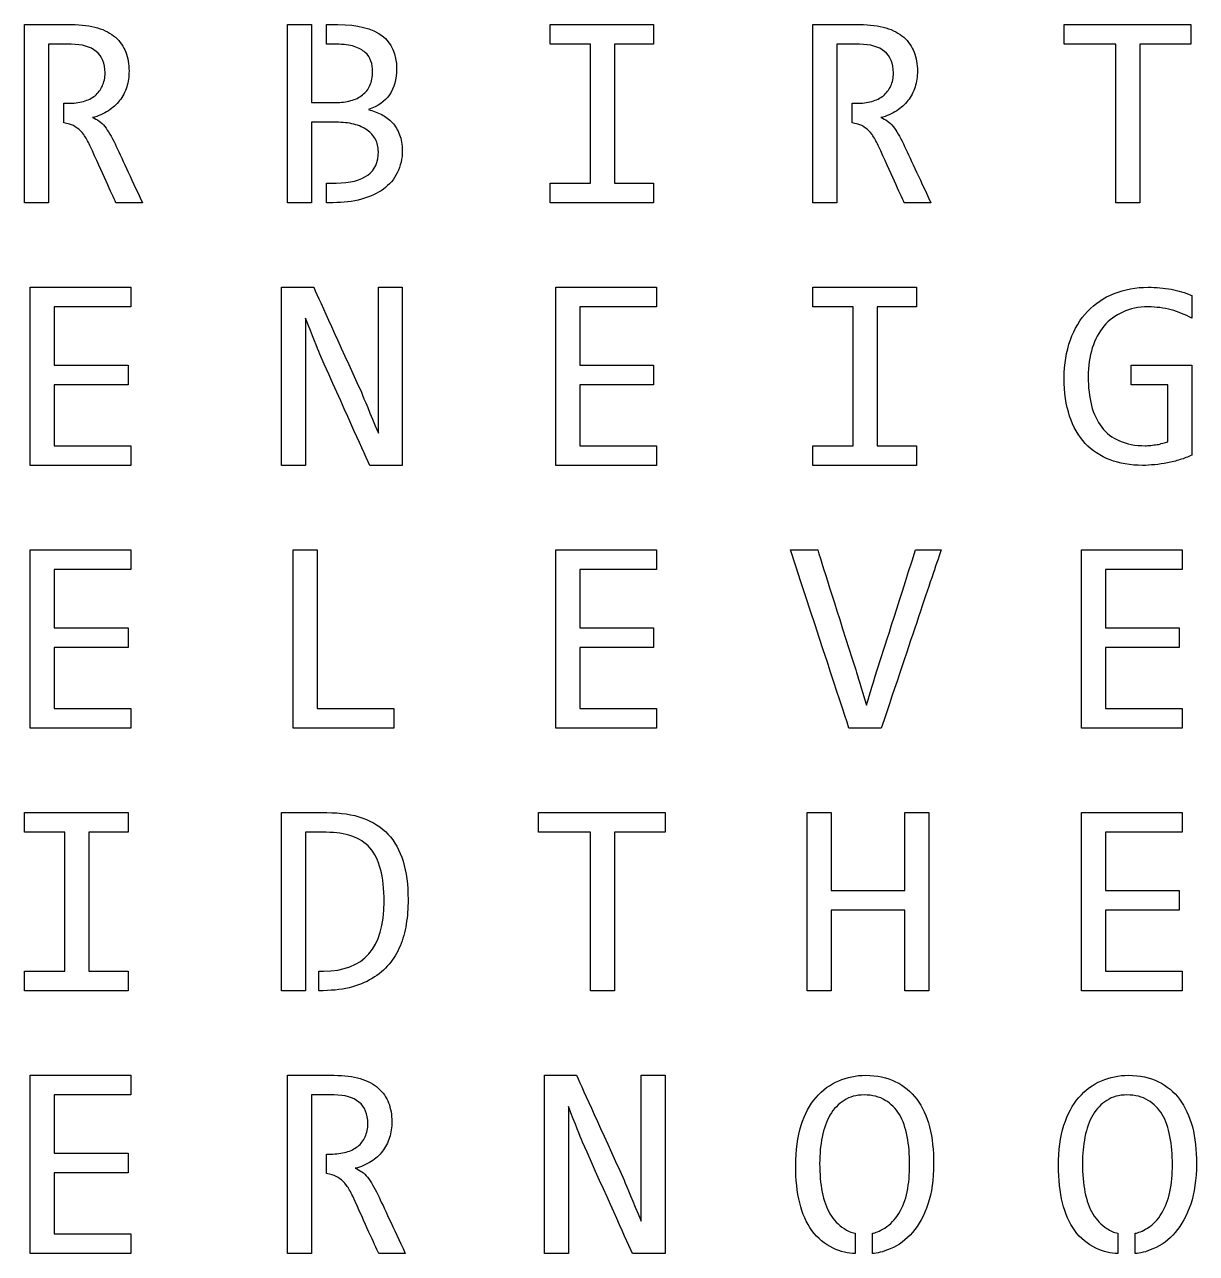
# Model space of a CAD drawing. Extents: x 0.02 to 5.97, y 0.02 to 2.27.
# Drawn here: x 0.5778 to 1.0411, y 0.6509 to 1.1367 of the extents above; entities that cross this region are included whole.
import ezdxf

# ---------------------------------------------------------------- set-up
doc = ezdxf.new("R2010")
doc.units = 0
doc.layers.get('0').update_dxf_attribs({"linetype": 'CONTINUOUS'})

msp = doc.modelspace()

# ---------------------------------------------------------------- linework, layer by layer
at = {"color": 7}
for points in [[(0.57778, 1.136741), (0.580882, 1.136741), (0.58705, 1.136741), (0.596284, 1.136741)], [(0.57778, 1.066319), (0.57778, 1.078009), (0.57778, 1.101483), (0.57778, 1.136741)], [(0.596284, 1.136741), (0.600285, 1.136741), (0.60373, 1.136315), (0.606619, 1.135463)], [(0.606619, 1.135463), (0.609507, 1.134587), (0.611863, 1.133333), (0.613686, 1.131701)], [(0.681687, 1.136741), (0.683297, 1.136741), (0.686458, 1.136741), (0.69117, 1.136741)], [(0.681687, 1.066319), (0.681687, 1.081984), (0.681687, 1.105458), (0.681687, 1.136741)], [(0.69117, 1.136741), (0.69117, 1.131582), (0.69117, 1.121301), (0.69117, 1.105896)], [(0.697101, 1.128968), (0.697101, 1.130316), (0.697101, 1.132907), (0.697101, 1.136741)], [(0.697101, 1.136741), (0.698379, 1.136741), (0.699907, 1.136741), (0.701682, 1.136741)], [(0.701682, 1.136741), (0.717143, 1.136741), (0.724874, 1.13092), (0.724874, 1.119277)], [(0.785594, 1.128967), (0.785594, 1.130245), (0.785594, 1.132836), (0.785594, 1.136741)], [(0.785594, 1.136741), (0.792437, 1.136741), (0.806075, 1.136741), (0.826508, 1.136741)], [(0.826508, 1.136741), (0.826508, 1.135487), (0.826508, 1.132896), (0.826508, 1.128967)], [(0.889501, 1.136741), (0.892603, 1.136741), (0.898771, 1.136741), (0.908005, 1.136741)], [(0.889501, 1.066319), (0.889501, 1.078009), (0.889501, 1.101483), (0.889501, 1.136741)], [(0.908005, 1.136741), (0.912006, 1.136741), (0.915451, 1.136315), (0.918339, 1.135463)], [(0.918339, 1.135463), (0.921228, 1.134587), (0.923584, 1.133333), (0.925407, 1.131701)], [(0.988862, 1.128967), (0.988862, 1.130269), (0.988862, 1.13286), (0.988862, 1.136741)], [(0.988862, 1.136741), (0.997173, 1.136741), (1.013841, 1.136741), (1.038868, 1.136741)], [(1.038868, 1.136741), (1.038868, 1.135439), (1.038868, 1.132848), (1.038868, 1.128967)], [(0.596248, 1.128967), (0.594259, 1.128967), (0.591264, 1.128967), (0.587263, 1.128967)], [(0.587263, 1.128967), (0.587263, 1.118532), (0.587263, 1.097649), (0.587263, 1.066319)], [(0.606086, 1.126163), (0.603789, 1.128033), (0.60051, 1.128967), (0.596248, 1.128967)], [(0.613686, 1.131701), (0.615604, 1.13002), (0.616977, 1.12808), (0.617806, 1.125879)], [(0.701114, 1.128968), (0.700238, 1.128968), (0.6989, 1.128968), (0.697101, 1.128968)], [(0.708146, 1.12808), (0.706276, 1.128672), (0.703932, 1.128968), (0.701114, 1.128968)], [(0.712479, 1.125702), (0.71139, 1.126672), (0.709945, 1.127465), (0.708146, 1.12808)], [(0.801505, 1.128967), (0.798877, 1.128967), (0.793573, 1.128967), (0.785594, 1.128967)], [(0.801505, 1.074093), (0.801505, 1.083274), (0.801505, 1.101566), (0.801505, 1.128967)], [(0.826508, 1.128967), (0.82388, 1.128967), (0.818706, 1.128967), (0.810988, 1.128967)], [(0.810988, 1.128967), (0.810988, 1.11981), (0.810988, 1.101518), (0.810988, 1.074093)], [(0.907969, 1.128967), (0.90598, 1.128967), (0.902985, 1.128967), (0.898984, 1.128967)], [(0.898984, 1.128967), (0.898984, 1.118532), (0.898984, 1.097649), (0.898984, 1.066319)], [(0.917807, 1.126163), (0.91551, 1.128033), (0.912231, 1.128967), (0.907969, 1.128967)], [(0.925407, 1.131701), (0.927325, 1.13002), (0.928698, 1.12808), (0.929527, 1.125879)], [(1.009319, 1.128967), (1.005933, 1.128967), (0.999114, 1.128967), (0.988862, 1.128967)], [(1.009319, 1.066319), (1.009319, 1.076755), (1.009319, 1.097638), (1.009319, 1.128967)], [(1.038868, 1.128967), (1.035529, 1.128967), (1.02884, 1.128967), (1.018802, 1.128967)], [(1.018802, 1.128967), (1.018802, 1.118556), (1.018802, 1.097673), (1.018802, 1.066319)], [(0.609602, 1.117645), (0.609602, 1.121383), (0.60843, 1.124223), (0.606086, 1.126163)], [(0.617806, 1.125879), (0.618658, 1.123584), (0.619084, 1.121076), (0.619084, 1.118355)], [(0.714752, 1.12233), (0.714302, 1.123679), (0.713544, 1.124803), (0.712479, 1.125702)], [(0.715391, 1.118177), (0.715391, 1.119668), (0.715178, 1.121052), (0.714752, 1.12233)], [(0.921323, 1.117645), (0.921323, 1.121383), (0.920151, 1.124223), (0.917807, 1.126163)], [(0.929527, 1.125879), (0.930379, 1.123584), (0.930805, 1.121076), (0.930805, 1.118355)], [(0.608536, 1.112462), (0.609247, 1.113977), (0.609602, 1.115704), (0.609602, 1.117645)], [(0.619084, 1.118355), (0.619084, 1.11613), (0.618777, 1.114048), (0.618161, 1.112108)], [(0.724874, 1.119277), (0.724874, 1.110948), (0.721168, 1.105577), (0.713757, 1.103163)], [(0.714326, 1.112675), (0.715036, 1.114237), (0.715391, 1.116071), (0.715391, 1.118177)], [(0.920257, 1.112462), (0.920968, 1.113977), (0.921323, 1.115704), (0.921323, 1.117645)], [(0.930805, 1.118355), (0.930805, 1.11613), (0.930497, 1.114048), (0.929882, 1.112108)], [(0.711378, 1.108913), (0.71268, 1.109907), (0.713663, 1.111161), (0.714326, 1.112675)], [(0.601043, 1.106357), (0.602842, 1.106878), (0.604381, 1.107635), (0.60566, 1.108629)], [(0.60566, 1.108629), (0.606867, 1.109647), (0.607826, 1.110924), (0.608536, 1.112462)], [(0.618161, 1.112108), (0.617545, 1.110096), (0.61661, 1.108298), (0.615355, 1.106712)], [(0.706725, 1.106677), (0.708549, 1.107126), (0.710099, 1.107872), (0.711378, 1.108913)], [(0.912764, 1.106357), (0.914563, 1.106878), (0.916102, 1.107635), (0.917381, 1.108629)], [(0.917381, 1.108629), (0.918588, 1.109647), (0.919547, 1.110924), (0.920257, 1.112462)], [(0.929882, 1.112108), (0.929266, 1.110096), (0.928331, 1.108298), (0.927076, 1.106712)], [(0.593265, 1.09791), (0.593265, 1.099566), (0.593265, 1.102134), (0.593265, 1.105612)], [(0.593265, 1.105612), (0.593549, 1.105612), (0.594117, 1.105612), (0.59497, 1.105612)], [(0.59497, 1.105612), (0.597172, 1.105612), (0.599196, 1.10586), (0.601043, 1.106357)], [(0.615355, 1.106712), (0.614195, 1.105151), (0.612715, 1.103802), (0.610916, 1.102666)], [(0.69117, 1.105896), (0.692756, 1.105896), (0.695964, 1.105896), (0.700794, 1.105896)], [(0.700794, 1.105896), (0.702949, 1.105896), (0.704926, 1.106156), (0.706725, 1.106677)], [(0.713757, 1.103163), (0.715604, 1.102666), (0.717344, 1.101992), (0.718978, 1.10114)], [(0.904986, 1.09791), (0.904986, 1.099566), (0.904986, 1.102134), (0.904986, 1.105612)], [(0.904986, 1.105612), (0.90527, 1.105612), (0.905838, 1.105612), (0.906691, 1.105612)], [(0.906691, 1.105612), (0.908892, 1.105612), (0.910917, 1.10586), (0.912764, 1.106357)], [(0.927076, 1.106712), (0.925916, 1.105151), (0.924436, 1.103802), (0.922637, 1.102666)], [(0.610916, 1.102666), (0.609045, 1.101435), (0.606938, 1.100536), (0.604594, 1.099968)], [(0.604594, 1.099968), (0.606465, 1.099329), (0.608098, 1.098146), (0.609495, 1.096419)], [(0.700972, 1.098123), (0.698817, 1.098123), (0.69555, 1.098123), (0.69117, 1.098123)], [(0.69117, 1.098123), (0.69117, 1.092822), (0.69117, 1.082221), (0.69117, 1.066319)], [(0.707968, 1.097377), (0.705885, 1.097874), (0.703553, 1.098123), (0.700972, 1.098123)], [(0.718978, 1.10114), (0.720541, 1.100383), (0.721938, 1.099329), (0.723169, 1.097981)], [(0.723169, 1.097981), (0.7244, 1.096656), (0.725347, 1.095058), (0.72601, 1.093189)], [(0.922637, 1.102666), (0.920766, 1.101435), (0.918659, 1.100536), (0.916315, 1.099968)], [(0.916315, 1.099968), (0.918186, 1.099329), (0.919819, 1.098146), (0.921216, 1.096419)], [(0.595502, 1.097377), (0.594792, 1.09759), (0.594046, 1.097768), (0.593265, 1.09791)], [(0.598557, 1.095851), (0.597633, 1.096585), (0.596615, 1.097093), (0.595502, 1.097377)], [(0.601185, 1.093224), (0.600356, 1.094408), (0.59948, 1.095283), (0.598557, 1.095851)], [(0.603635, 1.08893), (0.602783, 1.090657), (0.601966, 1.092089), (0.601185, 1.093224)], [(0.609495, 1.096419), (0.610821, 1.094739), (0.612183, 1.092455), (0.61358, 1.089568)], [(0.71326, 1.095035), (0.711816, 1.096028), (0.710052, 1.096809), (0.707968, 1.097377)], [(0.716492, 1.091379), (0.715758, 1.092822), (0.714681, 1.094041), (0.71326, 1.095035)], [(0.72601, 1.093189), (0.726768, 1.091367), (0.727147, 1.08932), (0.727147, 1.087048)], [(0.907223, 1.097377), (0.906513, 1.09759), (0.905767, 1.097768), (0.904986, 1.09791)], [(0.910278, 1.095851), (0.909354, 1.096585), (0.908336, 1.097093), (0.907223, 1.097377)], [(0.912906, 1.093224), (0.912077, 1.094408), (0.911201, 1.095283), (0.910278, 1.095851)], [(0.915356, 1.08893), (0.914504, 1.090657), (0.913687, 1.092089), (0.912906, 1.093224)], [(0.921216, 1.096419), (0.922542, 1.094739), (0.923903, 1.092455), (0.9253, 1.089568)], [(0.613899, 1.066319), (0.612194, 1.070058), (0.608773, 1.077595), (0.603635, 1.08893)], [(0.61358, 1.089568), (0.615995, 1.084386), (0.619605, 1.076637), (0.624412, 1.066319)], [(0.717664, 1.086587), (0.717664, 1.088362), (0.717273, 1.089959), (0.716492, 1.091379)], [(0.92562, 1.066319), (0.923915, 1.070058), (0.920494, 1.077595), (0.915356, 1.08893)], [(0.9253, 1.089568), (0.927715, 1.084386), (0.931326, 1.076637), (0.936133, 1.066319)], [(0.713473, 1.077216), (0.716267, 1.079204), (0.717664, 1.082328), (0.717664, 1.086587)], [(0.727147, 1.087048), (0.727147, 1.083759), (0.726472, 1.080801), (0.725122, 1.078175)], [(0.697101, 1.066319), (0.697101, 1.067621), (0.697101, 1.070212), (0.697101, 1.074093)], [(0.697101, 1.074093), (0.697764, 1.074093), (0.699042, 1.074093), (0.700936, 1.074093)], [(0.700936, 1.074093), (0.706524, 1.074093), (0.710703, 1.075134), (0.713473, 1.077216)], [(0.725122, 1.078175), (0.723844, 1.075548), (0.722032, 1.073395), (0.719688, 1.071715)], [(0.785594, 1.066319), (0.785594, 1.067621), (0.785594, 1.070212), (0.785594, 1.074093)], [(0.785594, 1.074093), (0.78827, 1.074093), (0.793573, 1.074093), (0.801505, 1.074093)], [(0.810988, 1.074093), (0.813545, 1.074093), (0.818718, 1.074093), (0.826508, 1.074093)], [(0.826508, 1.074093), (0.826508, 1.072791), (0.826508, 1.0702), (0.826508, 1.066319)], [(0.719688, 1.071715), (0.717273, 1.06994), (0.714361, 1.068603), (0.710952, 1.067704)], [(0.587263, 1.066319), (0.5857, 1.066319), (0.582539, 1.066319), (0.57778, 1.066319)], [(0.624412, 1.066319), (0.622612, 1.066319), (0.619108, 1.066319), (0.613899, 1.066319)], [(0.686482, 1.066319), (0.683712, 1.066319), (0.682113, 1.066319), (0.681687, 1.066319)], [(0.69117, 1.066319), (0.690886, 1.066319), (0.689323, 1.066319), (0.686482, 1.066319)], [(0.699658, 1.066319), (0.69909, 1.066319), (0.698237, 1.066319), (0.697101, 1.066319)], [(0.710952, 1.067704), (0.707542, 1.066781), (0.703778, 1.066319), (0.699658, 1.066319)], [(0.826508, 1.066319), (0.819665, 1.066319), (0.806027, 1.066319), (0.785594, 1.066319)], [(0.898984, 1.066319), (0.897421, 1.066319), (0.89426, 1.066319), (0.889501, 1.066319)], [(0.936133, 1.066319), (0.934333, 1.066319), (0.930829, 1.066319), (0.92562, 1.066319)], [(1.018802, 1.066319), (1.017215, 1.066319), (1.014054, 1.066319), (1.009319, 1.066319)], [(0.580053, 0.962472), (0.580053, 0.974186), (0.580053, 0.997659), (0.580053, 1.032894)], [(0.580053, 1.032894), (0.586683, 1.032894), (0.599942, 1.032894), (0.61983, 1.032894)], [(0.61983, 1.032894), (0.61983, 1.031639), (0.61983, 1.029048), (0.61983, 1.02512)], [(0.679414, 0.962472), (0.679414, 0.974186), (0.679414, 0.997659), (0.679414, 1.032894)], [(0.679414, 1.032894), (0.681498, 1.032894), (0.685724, 1.032894), (0.692093, 1.032894)], [(0.692093, 1.032894), (0.695195, 1.025984), (0.701481, 1.012153), (0.710952, 0.9914)], [(0.717664, 1.012946), (0.717664, 1.016258), (0.717664, 1.022908), (0.717664, 1.032894)], [(0.717664, 1.032894), (0.719274, 1.032894), (0.722435, 1.032894), (0.727147, 1.032894)], [(0.727147, 1.032894), (0.727147, 1.02118), (0.727147, 0.997707), (0.727147, 0.962472)], [(0.787867, 0.962472), (0.787867, 0.974186), (0.787867, 0.997659), (0.787867, 1.032894)], [(0.787867, 1.032894), (0.794497, 1.032894), (0.807756, 1.032894), (0.827644, 1.032894)], [(0.827644, 1.032894), (0.827644, 1.031639), (0.827644, 1.029048), (0.827644, 1.02512)], [(0.889501, 1.02512), (0.889501, 1.026398), (0.889501, 1.028989), (0.889501, 1.032894)], [(0.889501, 1.032894), (0.896344, 1.032894), (0.909982, 1.032894), (0.930415, 1.032894)], [(0.930415, 1.032894), (0.930415, 1.031639), (0.930415, 1.029048), (0.930415, 1.02512)], [(0.998096, 1.023346), (1.001008, 1.026445), (1.004513, 1.028788), (1.008609, 1.030374)], [(1.008609, 1.030374), (1.012681, 1.032054), (1.01718, 1.032894), (1.022104, 1.032894)], [(1.022104, 1.032894), (1.025253, 1.032894), (1.02826, 1.032633), (1.031125, 1.032113)], [(1.031125, 1.032113), (1.033966, 1.031592), (1.036677, 1.030788), (1.039258, 1.029699)], [(0.61983, 1.02512), (0.614763, 1.02512), (0.604665, 1.02512), (0.589536, 1.02512)], [(0.589536, 1.02512), (0.589536, 1.021263), (0.589536, 1.013573), (0.589536, 1.002049)], [(0.827644, 1.02512), (0.822577, 1.02512), (0.812479, 1.02512), (0.79735, 1.02512)], [(0.79735, 1.02512), (0.79735, 1.021263), (0.79735, 1.013573), (0.79735, 1.002049)], [(0.905412, 1.02512), (0.902784, 1.02512), (0.89748, 1.02512), (0.889501, 1.02512)], [(0.905412, 0.970246), (0.905412, 0.979427), (0.905412, 0.997718), (0.905412, 1.02512)], [(0.930415, 1.02512), (0.927786, 1.02512), (0.922613, 1.02512), (0.914895, 1.02512)], [(0.914895, 1.02512), (0.914895, 1.015963), (0.914895, 0.997671), (0.914895, 0.970246)], [(1.021998, 1.02512), (1.018233, 1.02512), (1.014907, 1.024446), (1.012018, 1.023097)], [(1.031125, 1.023949), (1.028308, 1.02473), (1.025265, 1.02512), (1.021998, 1.02512)], [(1.039258, 1.029699), (1.039258, 1.027759), (1.039258, 1.024753), (1.039258, 1.020683)], [(0.694473, 1.006486), (0.693573, 1.008805), (0.691714, 1.013514), (0.688897, 1.020612)], [(0.688897, 1.020612), (0.688897, 1.014649), (0.688897, 1.002782), (0.688897, 0.985011)], [(0.991313, 1.012058), (0.992899, 1.016507), (0.99516, 1.020269), (0.998096, 1.023346)], [(1.012018, 1.023097), (1.009059, 1.021748), (1.006561, 1.019903), (1.004524, 1.01756)], [(1.039258, 1.020683), (1.036654, 1.022103), (1.033943, 1.023192), (1.031125, 1.023949)], [(1.004524, 1.01756), (1.002583, 1.015146), (1.001068, 1.012271), (0.999979, 1.008935)], [(0.717664, 0.975215), (0.717664, 0.981533), (0.717664, 0.99411), (0.717664, 1.012946)], [(0.988862, 0.996938), (0.988862, 1.002522), (0.989679, 1.007562), (0.991313, 1.012058)], [(0.714255, 0.962472), (0.71094, 0.969808), (0.704346, 0.984479), (0.694473, 1.006486)], [(0.999979, 1.008935), (0.998889, 1.005504), (0.998345, 1.001718), (0.998345, 0.997576)], [(0.589536, 1.002049), (0.59439, 1.002049), (0.604109, 1.002049), (0.618694, 1.002049)], [(0.618694, 1.002049), (0.618694, 1.000747), (0.618694, 0.998156), (0.618694, 0.994275)], [(0.79735, 1.002049), (0.802203, 1.002049), (0.811923, 1.002049), (0.826508, 1.002049)], [(0.826508, 1.002049), (0.826508, 1.000747), (0.826508, 0.998156), (0.826508, 0.994275)], [(1.015357, 0.994275), (1.015357, 0.995553), (1.015357, 0.998144), (1.015357, 1.002049)], [(1.015357, 1.002049), (1.019382, 1.002049), (1.027349, 1.002049), (1.039258, 1.002049)], [(1.039258, 1.002049), (1.039258, 0.996157), (1.039258, 0.98429), (1.039258, 0.966448)], [(0.990993, 0.981959), (0.989573, 0.986289), (0.988862, 0.991282), (0.988862, 0.996938)], [(0.998345, 0.997576), (0.998345, 0.993317), (0.998771, 0.989507), (0.999623, 0.986147)], [(0.618694, 0.994275), (0.61384, 0.994275), (0.604121, 0.994275), (0.589536, 0.994275)], [(0.589536, 0.994275), (0.589536, 0.990276), (0.589536, 0.982266), (0.589536, 0.970246)], [(0.710952, 0.9914), (0.712041, 0.988655), (0.714278, 0.98326), (0.717664, 0.975215)], [(0.826508, 0.994275), (0.821654, 0.994275), (0.811935, 0.994275), (0.79735, 0.994275)], [(0.79735, 0.994275), (0.79735, 0.990276), (0.79735, 0.982266), (0.79735, 0.970246)], [(1.029776, 0.994275), (1.027408, 0.994275), (1.022602, 0.994275), (1.015357, 0.994275)], [(1.029776, 0.971772), (1.029776, 0.976765), (1.029776, 0.984266), (1.029776, 0.994275)], [(0.688897, 0.985011), (0.688897, 0.981273), (0.688897, 0.97376), (0.688897, 0.962472)], [(0.997173, 0.971168), (0.994474, 0.974103), (0.992414, 0.977699), (0.990993, 0.981959)], [(0.999623, 0.986147), (1.000499, 0.982811), (1.001873, 0.979936), (1.003743, 0.977522)], [(1.003743, 0.977522), (1.005519, 0.975179), (1.007851, 0.973405), (1.01074, 0.972198)], [(1.01074, 0.972198), (1.013533, 0.970896), (1.016931, 0.970246), (1.020932, 0.970246)], [(1.027822, 0.971239), (1.028556, 0.971381), (1.029207, 0.971559), (1.029776, 0.971772)], [(0.589536, 0.970246), (0.594603, 0.970246), (0.604701, 0.970246), (0.61983, 0.970246)], [(0.61983, 0.970246), (0.61983, 0.968944), (0.61983, 0.966353), (0.61983, 0.962472)], [(0.79735, 0.970246), (0.802417, 0.970246), (0.812515, 0.970246), (0.827644, 0.970246)], [(0.827644, 0.970246), (0.827644, 0.968944), (0.827644, 0.966353), (0.827644, 0.962472)], [(0.889501, 0.962472), (0.889501, 0.963774), (0.889501, 0.966365), (0.889501, 0.970246)], [(0.889501, 0.970246), (0.892177, 0.970246), (0.89748, 0.970246), (0.905412, 0.970246)], [(0.914895, 0.970246), (0.917452, 0.970246), (0.922625, 0.970246), (0.930415, 0.970246)], [(0.930415, 0.970246), (0.930415, 0.968944), (0.930415, 0.966353), (0.930415, 0.962472)], [(1.006975, 0.964673), (1.003139, 0.96614), (0.999872, 0.968305), (0.997173, 0.971168)], [(1.020932, 0.970246), (1.021595, 0.970246), (1.022317, 0.970281), (1.023099, 0.970352)], [(1.023099, 0.970352), (1.023951, 0.970494), (1.02478, 0.970601), (1.025585, 0.970671)], [(1.025585, 0.970671), (1.026295, 0.970813), (1.027041, 0.971003), (1.027822, 0.971239)], [(0.61983, 0.962472), (0.613201, 0.962472), (0.599942, 0.962472), (0.580053, 0.962472)], [(0.688897, 0.962472), (0.687287, 0.962472), (0.684126, 0.962472), (0.679414, 0.962472)], [(0.727147, 0.962472), (0.724992, 0.962472), (0.720695, 0.962472), (0.714255, 0.962472)], [(0.827644, 0.962472), (0.821015, 0.962472), (0.807756, 0.962472), (0.787867, 0.962472)], [(0.930415, 0.962472), (0.923572, 0.962472), (0.909934, 0.962472), (0.889501, 0.962472)], [(1.019867, 0.962472), (1.015037, 0.962472), (1.01074, 0.963206), (1.006975, 0.964673)], [(1.024661, 0.962756), (1.022957, 0.962567), (1.021359, 0.962472), (1.019867, 0.962472)], [(1.029669, 0.963466), (1.027964, 0.963135), (1.026295, 0.962898), (1.024661, 0.962756)], [(1.034677, 0.964744), (1.033043, 0.964223), (1.031374, 0.963797), (1.029669, 0.963466)], [(1.039258, 0.966448), (1.037767, 0.965785), (1.036239, 0.965217), (1.034677, 0.964744)], [(0.580053, 0.858625), (0.580053, 0.870338), (0.580053, 0.893812), (0.580053, 0.929046)], [(0.580053, 0.929046), (0.586683, 0.929046), (0.599942, 0.929046), (0.61983, 0.929046)], [(0.61983, 0.929046), (0.61983, 0.927792), (0.61983, 0.925201), (0.61983, 0.921273)], [(0.68396, 0.858625), (0.68396, 0.870338), (0.68396, 0.893812), (0.68396, 0.929046)], [(0.68396, 0.929046), (0.685547, 0.929046), (0.688707, 0.929046), (0.693443, 0.929046)], [(0.693443, 0.929046), (0.693443, 0.918635), (0.693443, 0.897752), (0.693443, 0.866398)], [(0.787867, 0.858625), (0.787867, 0.870338), (0.787867, 0.893812), (0.787867, 0.929046)], [(0.787867, 0.929046), (0.794497, 0.929046), (0.807756, 0.929046), (0.827644, 0.929046)], [(0.827644, 0.929046), (0.827644, 0.927792), (0.827644, 0.925201), (0.827644, 0.921273)], [(0.903743, 0.858625), (0.899907, 0.870338), (0.8922, 0.893812), (0.880622, 0.929046)], [(0.880622, 0.929046), (0.882398, 0.929046), (0.885985, 0.929046), (0.891384, 0.929046)], [(0.891384, 0.929046), (0.89387, 0.921143), (0.898877, 0.905324), (0.906406, 0.88159)], [(0.91493, 0.88159), (0.917487, 0.889517), (0.92253, 0.905336), (0.930059, 0.929046)], [(0.940181, 0.929046), (0.936204, 0.917333), (0.928319, 0.893859), (0.916528, 0.858625)], [(0.930059, 0.929046), (0.931764, 0.929046), (0.935138, 0.929046), (0.940181, 0.929046)], [(0.995681, 0.858625), (0.995681, 0.870338), (0.995681, 0.893812), (0.995681, 0.929046)], [(0.995681, 0.929046), (1.002311, 0.929046), (1.01557, 0.929046), (1.035458, 0.929046)], [(1.035458, 0.929046), (1.035458, 0.927792), (1.035458, 0.925201), (1.035458, 0.921273)], [(0.61983, 0.921273), (0.614763, 0.921273), (0.604665, 0.921273), (0.589536, 0.921273)], [(0.589536, 0.921273), (0.589536, 0.917416), (0.589536, 0.909726), (0.589536, 0.898202)], [(0.827644, 0.921273), (0.822577, 0.921273), (0.812479, 0.921273), (0.79735, 0.921273)], [(0.79735, 0.921273), (0.79735, 0.917416), (0.79735, 0.909726), (0.79735, 0.898202)], [(1.035458, 0.921273), (1.030391, 0.921273), (1.020293, 0.921273), (1.005164, 0.921273)], [(1.005164, 0.921273), (1.005164, 0.917416), (1.005164, 0.909726), (1.005164, 0.898202)], [(0.589536, 0.898202), (0.59439, 0.898202), (0.604109, 0.898202), (0.618694, 0.898202)], [(0.618694, 0.898202), (0.618694, 0.8969), (0.618694, 0.894309), (0.618694, 0.890428)], [(0.79735, 0.898202), (0.802203, 0.898202), (0.811923, 0.898202), (0.826508, 0.898202)], [(0.826508, 0.898202), (0.826508, 0.8969), (0.826508, 0.894309), (0.826508, 0.890428)], [(1.005164, 0.898202), (1.010017, 0.898202), (1.019737, 0.898202), (1.034322, 0.898202)], [(1.034322, 0.898202), (1.034322, 0.8969), (1.034322, 0.894309), (1.034322, 0.890428)], [(0.618694, 0.890428), (0.61384, 0.890428), (0.604121, 0.890428), (0.589536, 0.890428)], [(0.589536, 0.890428), (0.589536, 0.886429), (0.589536, 0.878419), (0.589536, 0.866398)], [(0.826508, 0.890428), (0.821654, 0.890428), (0.811935, 0.890428), (0.79735, 0.890428)], [(0.79735, 0.890428), (0.79735, 0.886429), (0.79735, 0.878419), (0.79735, 0.866398)], [(1.034322, 0.890428), (1.029468, 0.890428), (1.019749, 0.890428), (1.005164, 0.890428)], [(1.005164, 0.890428), (1.005164, 0.886429), (1.005164, 0.878419), (1.005164, 0.866398)], [(0.906406, 0.88159), (0.907117, 0.879295), (0.908537, 0.874657), (0.910668, 0.867676)], [(0.910668, 0.867676), (0.911379, 0.869995), (0.912799, 0.874633), (0.91493, 0.88159)], [(0.589536, 0.866398), (0.594603, 0.866398), (0.604701, 0.866398), (0.61983, 0.866398)], [(0.61983, 0.866398), (0.61983, 0.865097), (0.61983, 0.862506), (0.61983, 0.858625)], [(0.693443, 0.866398), (0.698486, 0.866398), (0.708584, 0.866398), (0.723737, 0.866398)], [(0.723737, 0.866398), (0.723737, 0.865097), (0.723737, 0.862506), (0.723737, 0.858625)], [(0.79735, 0.866398), (0.802417, 0.866398), (0.812515, 0.866398), (0.827644, 0.866398)], [(0.827644, 0.866398), (0.827644, 0.865097), (0.827644, 0.862506), (0.827644, 0.858625)], [(1.005164, 0.866398), (1.010231, 0.866398), (1.020329, 0.866398), (1.035458, 0.866398)], [(1.035458, 0.866398), (1.035458, 0.865097), (1.035458, 0.862506), (1.035458, 0.858625)], [(0.61983, 0.858625), (0.613201, 0.858625), (0.599942, 0.858625), (0.580053, 0.858625)], [(0.723737, 0.858625), (0.717108, 0.858625), (0.703849, 0.858625), (0.68396, 0.858625)], [(0.827644, 0.858625), (0.821015, 0.858625), (0.807756, 0.858625), (0.787867, 0.858625)], [(0.916528, 0.858625), (0.914397, 0.858625), (0.910136, 0.858625), (0.903743, 0.858625)], [(1.035458, 0.858625), (1.028829, 0.858625), (1.01557, 0.858625), (0.995681, 0.858625)], [(0.57778, 0.817426), (0.57778, 0.818704), (0.57778, 0.821295), (0.57778, 0.825199)], [(0.57778, 0.825199), (0.584623, 0.825199), (0.598261, 0.825199), (0.618694, 0.825199)], [(0.618694, 0.825199), (0.618694, 0.823945), (0.618694, 0.821354), (0.618694, 0.817426)], [(0.679414, 0.825199), (0.682445, 0.825199), (0.688411, 0.825199), (0.697314, 0.825199)], [(0.679414, 0.754778), (0.679414, 0.766468), (0.679414, 0.789941), (0.679414, 0.825199)], [(0.697314, 0.825199), (0.708134, 0.825199), (0.716184, 0.822348), (0.721464, 0.816645)], [(0.781048, 0.817426), (0.781048, 0.818728), (0.781048, 0.821319), (0.781048, 0.825199)], [(0.781048, 0.825199), (0.789359, 0.825199), (0.806027, 0.825199), (0.831054, 0.825199)], [(0.831054, 0.825199), (0.831054, 0.823898), (0.831054, 0.821307), (0.831054, 0.817426)], [(0.887228, 0.754778), (0.887228, 0.766491), (0.887228, 0.789965), (0.887228, 0.825199)], [(0.887228, 0.825199), (0.888815, 0.825199), (0.891975, 0.825199), (0.896711, 0.825199)], [(0.896711, 0.825199), (0.896711, 0.820041), (0.896711, 0.809759), (0.896711, 0.794355)], [(0.925869, 0.794355), (0.925869, 0.799513), (0.925869, 0.809795), (0.925869, 0.825199)], [(0.925869, 0.825199), (0.927431, 0.825199), (0.930592, 0.825199), (0.935351, 0.825199)], [(0.935351, 0.825199), (0.935351, 0.813486), (0.935351, 0.790012), (0.935351, 0.754778)], [(0.995681, 0.754778), (0.995681, 0.766491), (0.995681, 0.789965), (0.995681, 0.825199)], [(0.995681, 0.825199), (1.002311, 0.825199), (1.01557, 0.825199), (1.035458, 0.825199)], [(1.035458, 0.825199), (1.035458, 0.823945), (1.035458, 0.821354), (1.035458, 0.817426)], [(0.593691, 0.817426), (0.591063, 0.817426), (0.585759, 0.817426), (0.57778, 0.817426)], [(0.593691, 0.762551), (0.593691, 0.771733), (0.593691, 0.790024), (0.593691, 0.817426)], [(0.618694, 0.817426), (0.616066, 0.817426), (0.610892, 0.817426), (0.603174, 0.817426)], [(0.603174, 0.817426), (0.603174, 0.808268), (0.603174, 0.789977), (0.603174, 0.762551)], [(0.697065, 0.817426), (0.695266, 0.817426), (0.692543, 0.817426), (0.688897, 0.817426)], [(0.688897, 0.817426), (0.688897, 0.806991), (0.688897, 0.786108), (0.688897, 0.754778)], [(0.707152, 0.8159), (0.704287, 0.816917), (0.700925, 0.817426), (0.697065, 0.817426)], [(0.721464, 0.816645), (0.726768, 0.811061), (0.72942, 0.802447), (0.72942, 0.790805)], [(0.801505, 0.817426), (0.798119, 0.817426), (0.7913, 0.817426), (0.781048, 0.817426)], [(0.801505, 0.754778), (0.801505, 0.765213), (0.801505, 0.786096), (0.801505, 0.817426)], [(0.831054, 0.817426), (0.827715, 0.817426), (0.821026, 0.817426), (0.810988, 0.817426)], [(0.810988, 0.817426), (0.810988, 0.807014), (0.810988, 0.786132), (0.810988, 0.754778)], [(1.035458, 0.817426), (1.030391, 0.817426), (1.020293, 0.817426), (1.005164, 0.817426)], [(1.005164, 0.817426), (1.005164, 0.813569), (1.005164, 0.805878), (1.005164, 0.794355)], [(0.714361, 0.811214), (0.71242, 0.813391), (0.710017, 0.814953), (0.707152, 0.8159)], [(0.718552, 0.802802), (0.717605, 0.806304), (0.716208, 0.809108), (0.714361, 0.811214)], [(0.719937, 0.789882), (0.719937, 0.794993), (0.719475, 0.7993), (0.718552, 0.802802)], [(0.896711, 0.794355), (0.901588, 0.794355), (0.911308, 0.794355), (0.925869, 0.794355)], [(1.005164, 0.794355), (1.010017, 0.794355), (1.019737, 0.794355), (1.034322, 0.794355)], [(1.034322, 0.794355), (1.034322, 0.793053), (1.034322, 0.790462), (1.034322, 0.786581)], [(0.695964, 0.762551), (0.711946, 0.762551), (0.719937, 0.771662), (0.719937, 0.789882)], [(0.72942, 0.790805), (0.72942, 0.787421), (0.729171, 0.784179), (0.728674, 0.78108)], [(0.925869, 0.786581), (0.920991, 0.786581), (0.911272, 0.786581), (0.896711, 0.786581)], [(0.896711, 0.786581), (0.896711, 0.781281), (0.896711, 0.77068), (0.896711, 0.754778)], [(0.925869, 0.754778), (0.925869, 0.760079), (0.925869, 0.77068), (0.925869, 0.786581)], [(1.034322, 0.786581), (1.029468, 0.786581), (1.019749, 0.786581), (1.005164, 0.786581)], [(1.005164, 0.786581), (1.005164, 0.782582), (1.005164, 0.774572), (1.005164, 0.762551)], [(0.728674, 0.78108), (0.728176, 0.77798), (0.727371, 0.775105), (0.726259, 0.772454)], [(0.726259, 0.772454), (0.725122, 0.769733), (0.723666, 0.767331), (0.72189, 0.765249)], [(0.72189, 0.765249), (0.720067, 0.763072), (0.717842, 0.761191), (0.715213, 0.759605)], [(0.57778, 0.754778), (0.57778, 0.756079), (0.57778, 0.758671), (0.57778, 0.762551)], [(0.57778, 0.762551), (0.580456, 0.762551), (0.585759, 0.762551), (0.593691, 0.762551)], [(0.603174, 0.762551), (0.605731, 0.762551), (0.610904, 0.762551), (0.618694, 0.762551)], [(0.618694, 0.762551), (0.618694, 0.76125), (0.618694, 0.758659), (0.618694, 0.754778)], [(0.694153, 0.754884), (0.694153, 0.756162), (0.694153, 0.758718), (0.694153, 0.762551)], [(0.694153, 0.762551), (0.694437, 0.762551), (0.695041, 0.762551), (0.695964, 0.762551)], [(0.715213, 0.759605), (0.712609, 0.758044), (0.709578, 0.756825), (0.706122, 0.755949)], [(1.005164, 0.762551), (1.010231, 0.762551), (1.020329, 0.762551), (1.035458, 0.762551)], [(1.035458, 0.762551), (1.035458, 0.76125), (1.035458, 0.758659), (1.035458, 0.754778)], [(0.618694, 0.754778), (0.611851, 0.754778), (0.598213, 0.754778), (0.57778, 0.754778)], [(0.688897, 0.754778), (0.687263, 0.754778), (0.684102, 0.754778), (0.679414, 0.754778)], [(0.69426, 0.754778), (0.69426, 0.754778), (0.694224, 0.754814), (0.694153, 0.754884)], [(0.706122, 0.755949), (0.702665, 0.755168), (0.698711, 0.754778), (0.69426, 0.754778)], [(0.810988, 0.754778), (0.809401, 0.754778), (0.80624, 0.754778), (0.801505, 0.754778)], [(0.896711, 0.754778), (0.895124, 0.754778), (0.891964, 0.754778), (0.887228, 0.754778)], [(0.935351, 0.754778), (0.933789, 0.754778), (0.930628, 0.754778), (0.925869, 0.754778)], [(1.035458, 0.754778), (1.028829, 0.754778), (1.01557, 0.754778), (0.995681, 0.754778)], [(0.580053, 0.650931), (0.580053, 0.662644), (0.580053, 0.686118), (0.580053, 0.721352)], [(0.580053, 0.721352), (0.586683, 0.721352), (0.599942, 0.721352), (0.61983, 0.721352)], [(0.61983, 0.721352), (0.61983, 0.720098), (0.61983, 0.717507), (0.61983, 0.713579)], [(0.681687, 0.721352), (0.684789, 0.721352), (0.690957, 0.721352), (0.700191, 0.721352)], [(0.681687, 0.650931), (0.681687, 0.66262), (0.681687, 0.686094), (0.681687, 0.721352)], [(0.700191, 0.721352), (0.704192, 0.721352), (0.707637, 0.720926), (0.710526, 0.720074)], [(0.710526, 0.720074), (0.713414, 0.719199), (0.71577, 0.717945), (0.717593, 0.716312)], [(0.783321, 0.650931), (0.783321, 0.662644), (0.783321, 0.686118), (0.783321, 0.721352)], [(0.783321, 0.721352), (0.785405, 0.721352), (0.789631, 0.721352), (0.796, 0.721352)], [(0.796, 0.721352), (0.799102, 0.714443), (0.805388, 0.700612), (0.814859, 0.679859)], [(0.821571, 0.701404), (0.821571, 0.704717), (0.821571, 0.711366), (0.821571, 0.721352)], [(0.821571, 0.721352), (0.823181, 0.721352), (0.826342, 0.721352), (0.831054, 0.721352)], [(0.831054, 0.721352), (0.831054, 0.709639), (0.831054, 0.686165), (0.831054, 0.650931)], [(0.890744, 0.712585), (0.893325, 0.715567), (0.896308, 0.717755), (0.899694, 0.719152)], [(0.899694, 0.719152), (0.903056, 0.720619), (0.906608, 0.721352), (0.910349, 0.721352)], [(0.910349, 0.721352), (0.914847, 0.721352), (0.918789, 0.720512), (0.922175, 0.718832)], [(0.994651, 0.712585), (0.997232, 0.715567), (1.000215, 0.717755), (1.003601, 0.719152)], [(1.003601, 0.719152), (1.006963, 0.720619), (1.010515, 0.721352), (1.014256, 0.721352)], [(1.014256, 0.721352), (1.018754, 0.721352), (1.022696, 0.720512), (1.026082, 0.718832)], [(0.717593, 0.716312), (0.719511, 0.714632), (0.720884, 0.712692), (0.721713, 0.710491)], [(0.922175, 0.718832), (0.925537, 0.717223), (0.928331, 0.714904), (0.930557, 0.711875)], [(1.026082, 0.718832), (1.029444, 0.717223), (1.032238, 0.714904), (1.034464, 0.711875)], [(0.61983, 0.713579), (0.614763, 0.713579), (0.604665, 0.713579), (0.589536, 0.713579)], [(0.589536, 0.713579), (0.589536, 0.709722), (0.589536, 0.702031), (0.589536, 0.690507)], [(0.700155, 0.713579), (0.698166, 0.713579), (0.695171, 0.713579), (0.69117, 0.713579)], [(0.69117, 0.713579), (0.69117, 0.703144), (0.69117, 0.682261), (0.69117, 0.650931)], [(0.709993, 0.710775), (0.707696, 0.712644), (0.704417, 0.713579), (0.700155, 0.713579)], [(0.713509, 0.702256), (0.713509, 0.705995), (0.712337, 0.708834), (0.709993, 0.710775)], [(0.721713, 0.710491), (0.722565, 0.708196), (0.722991, 0.705687), (0.722991, 0.702966)], [(0.884849, 0.701582), (0.886269, 0.706054), (0.888235, 0.709722), (0.890744, 0.712585)], [(0.901825, 0.711449), (0.899599, 0.710053), (0.897741, 0.708113), (0.896249, 0.705628)], [(0.90978, 0.713579), (0.906679, 0.713579), (0.904027, 0.712869), (0.901825, 0.711449)], [(0.918091, 0.711449), (0.915818, 0.712869), (0.913048, 0.713579), (0.90978, 0.713579)], [(0.923667, 0.705841), (0.922246, 0.708255), (0.920388, 0.710124), (0.918091, 0.711449)], [(0.930557, 0.711875), (0.932782, 0.708846), (0.934475, 0.705202), (0.935635, 0.700943)], [(0.988756, 0.701582), (0.990176, 0.706054), (0.992142, 0.709722), (0.994651, 0.712585)], [(1.005732, 0.711449), (1.003506, 0.710053), (1.001648, 0.708113), (1.000156, 0.705628)], [(1.013687, 0.713579), (1.010586, 0.713579), (1.007934, 0.712869), (1.005732, 0.711449)], [(1.021998, 0.711449), (1.019725, 0.712869), (1.016955, 0.713579), (1.013687, 0.713579)], [(1.027574, 0.705841), (1.026153, 0.708255), (1.024295, 0.710124), (1.021998, 0.711449)], [(1.034464, 0.711875), (1.036689, 0.708846), (1.038382, 0.705202), (1.039542, 0.700943)], [(0.79838, 0.694944), (0.79748, 0.697263), (0.795621, 0.701972), (0.792804, 0.709071)], [(0.792804, 0.709071), (0.792804, 0.703108), (0.792804, 0.691241), (0.792804, 0.67347)], [(0.896249, 0.705628), (0.894852, 0.703143), (0.893822, 0.700245), (0.893159, 0.696932)], [(0.926757, 0.69718), (0.926165, 0.700564), (0.925135, 0.703451), (0.923667, 0.705841)], [(1.000156, 0.705628), (0.998759, 0.703143), (0.997729, 0.700245), (0.997066, 0.696932)], [(1.030664, 0.69718), (1.030072, 0.700564), (1.029042, 0.703451), (1.027574, 0.705841)], [(0.712443, 0.697074), (0.713154, 0.698588), (0.713509, 0.700316), (0.713509, 0.702256)], [(0.722991, 0.702966), (0.722991, 0.700742), (0.722684, 0.698659), (0.722068, 0.696719)], [(0.821571, 0.663673), (0.821571, 0.669991), (0.821571, 0.682568), (0.821571, 0.701404)], [(0.882682, 0.685574), (0.882682, 0.691726), (0.883404, 0.697062), (0.884849, 0.701582)], [(0.935635, 0.700943), (0.936701, 0.696565), (0.937234, 0.691714), (0.937234, 0.68639)], [(0.986589, 0.685574), (0.986589, 0.691726), (0.987311, 0.697062), (0.988756, 0.701582)], [(1.039542, 0.700943), (1.040608, 0.696565), (1.04114, 0.691714), (1.04114, 0.68639)], [(0.709567, 0.693241), (0.710774, 0.694258), (0.711733, 0.695536), (0.712443, 0.697074)], [(0.722068, 0.696719), (0.721452, 0.694708), (0.720517, 0.692909), (0.719262, 0.691324)], [(0.818162, 0.650931), (0.814847, 0.658266), (0.808253, 0.672938), (0.79838, 0.694944)], [(0.893159, 0.696932), (0.892496, 0.693595), (0.892165, 0.690117), (0.892165, 0.686497)], [(0.927751, 0.685929), (0.927751, 0.690022), (0.927419, 0.693773), (0.926757, 0.69718)], [(0.997066, 0.696932), (0.996403, 0.693595), (0.996072, 0.690117), (0.996072, 0.686497)], [(1.031658, 0.685929), (1.031658, 0.690022), (1.031326, 0.693773), (1.030664, 0.69718)], [(0.589536, 0.690507), (0.59439, 0.690507), (0.604109, 0.690507), (0.618694, 0.690507)], [(0.618694, 0.690507), (0.618694, 0.689206), (0.618694, 0.686615), (0.618694, 0.682734)], [(0.697172, 0.682521), (0.697172, 0.684178), (0.697172, 0.686745), (0.697172, 0.690223)], [(0.697172, 0.690223), (0.697456, 0.690223), (0.698024, 0.690223), (0.698877, 0.690223)], [(0.698877, 0.690223), (0.701079, 0.690223), (0.703103, 0.690472), (0.70495, 0.690969)], [(0.70495, 0.690969), (0.706749, 0.691489), (0.708288, 0.692247), (0.709567, 0.693241)], [(0.719262, 0.691324), (0.718102, 0.689762), (0.716622, 0.688413), (0.714823, 0.687277)], [(0.714823, 0.687277), (0.712952, 0.686047), (0.710845, 0.685148), (0.708501, 0.68458)], [(0.884281, 0.670914), (0.883215, 0.675268), (0.882682, 0.680155), (0.882682, 0.685574)], [(0.892165, 0.686497), (0.892165, 0.682332), (0.892496, 0.678546), (0.893159, 0.675138)], [(0.926757, 0.675316), (0.927419, 0.678652), (0.927751, 0.68219), (0.927751, 0.685929)], [(0.937234, 0.68639), (0.937234, 0.680214), (0.936476, 0.67489), (0.934961, 0.670417)], [(0.988188, 0.670914), (0.987122, 0.675268), (0.986589, 0.680155), (0.986589, 0.685574)], [(0.996072, 0.686497), (0.996072, 0.682332), (0.996403, 0.678546), (0.997066, 0.675138)], [(1.030664, 0.675316), (1.031326, 0.678652), (1.031658, 0.68219), (1.031658, 0.685929)], [(1.04114, 0.68639), (1.04114, 0.680214), (1.040383, 0.67489), (1.038868, 0.670417)], [(0.618694, 0.682734), (0.61384, 0.682734), (0.604121, 0.682734), (0.589536, 0.682734)], [(0.589536, 0.682734), (0.589536, 0.678735), (0.589536, 0.670725), (0.589536, 0.658704)], [(0.699409, 0.681989), (0.698699, 0.682202), (0.697953, 0.682379), (0.697172, 0.682521)], [(0.702464, 0.680462), (0.70154, 0.681196), (0.700522, 0.681705), (0.699409, 0.681989)], [(0.705092, 0.677836), (0.704263, 0.679019), (0.703387, 0.679894), (0.702464, 0.680462)], [(0.708501, 0.68458), (0.710372, 0.683941), (0.712005, 0.682758), (0.713402, 0.68103)], [(0.713402, 0.68103), (0.714728, 0.67935), (0.71609, 0.677067), (0.717486, 0.67418)], [(0.707542, 0.673541), (0.70669, 0.675268), (0.705873, 0.6767), (0.705092, 0.677836)], [(0.814859, 0.679859), (0.815948, 0.677114), (0.818185, 0.671719), (0.821571, 0.663673)], [(0.923454, 0.666761), (0.924993, 0.669222), (0.926094, 0.672074), (0.926757, 0.675316)], [(1.027361, 0.666761), (1.0289, 0.669222), (1.030001, 0.672074), (1.030664, 0.675316)], [(0.717806, 0.650931), (0.716101, 0.65467), (0.71268, 0.662206), (0.707542, 0.673541)], [(0.717486, 0.67418), (0.719902, 0.668998), (0.723512, 0.661248), (0.728319, 0.650931)], [(0.792804, 0.67347), (0.792804, 0.669731), (0.792804, 0.662218), (0.792804, 0.650931)], [(0.889111, 0.659982), (0.886909, 0.663011), (0.885299, 0.666655), (0.884281, 0.670914)], [(0.893159, 0.675138), (0.893822, 0.671825), (0.894852, 0.668962), (0.896249, 0.666549)], [(0.993018, 0.659982), (0.990816, 0.663011), (0.989206, 0.666655), (0.988188, 0.670914)], [(0.997066, 0.675138), (0.997729, 0.671825), (0.998759, 0.668962), (1.000156, 0.666549)], [(0.896249, 0.666549), (0.897717, 0.664088), (0.899564, 0.662183), (0.901789, 0.660834)], [(0.917913, 0.66094), (0.920186, 0.662407), (0.922033, 0.664348), (0.923454, 0.666761)], [(0.934961, 0.670417), (0.933469, 0.665921), (0.931433, 0.662195), (0.928852, 0.659237)], [(1.000156, 0.666549), (1.001624, 0.664088), (1.003471, 0.662183), (1.005696, 0.660834)], [(1.02182, 0.66094), (1.024093, 0.662407), (1.02594, 0.664348), (1.027361, 0.666761)], [(1.038868, 0.670417), (1.037376, 0.665921), (1.03534, 0.662195), (1.032759, 0.659237)], [(0.901789, 0.660834), (0.903115, 0.659816), (0.904583, 0.659201), (0.906193, 0.658988)], [(0.913048, 0.658882), (0.914161, 0.659024), (0.915782, 0.65971), (0.917913, 0.66094)], [(1.005696, 0.660834), (1.007022, 0.659816), (1.00849, 0.659201), (1.0101, 0.658988)], [(1.016955, 0.658882), (1.018068, 0.659024), (1.019689, 0.65971), (1.02182, 0.66094)], [(0.589536, 0.658704), (0.594603, 0.658704), (0.604701, 0.658704), (0.61983, 0.658704)], [(0.61983, 0.658704), (0.61983, 0.657403), (0.61983, 0.654812), (0.61983, 0.650931)], [(0.897492, 0.653025), (0.894201, 0.654563), (0.891407, 0.656882), (0.889111, 0.659982)], [(0.906193, 0.658988), (0.906193, 0.657213), (0.906193, 0.654528), (0.906193, 0.650931)], [(0.913048, 0.650931), (0.913048, 0.652706), (0.913048, 0.655356), (0.913048, 0.658882)], [(0.928852, 0.659237), (0.926413, 0.65635), (0.923477, 0.654173), (0.920044, 0.652706)], [(1.001399, 0.653025), (0.998108, 0.654563), (0.995314, 0.656882), (0.993018, 0.659982)], [(1.0101, 0.658988), (1.0101, 0.657213), (1.0101, 0.654528), (1.0101, 0.650931)], [(1.016955, 0.650931), (1.016955, 0.652706), (1.016955, 0.655356), (1.016955, 0.658882)], [(1.032759, 0.659237), (1.03032, 0.65635), (1.027384, 0.654173), (1.023951, 0.652706)], [(0.906193, 0.650931), (0.903399, 0.650931), (0.900499, 0.651629), (0.897492, 0.653025)], [(0.920044, 0.652706), (0.917179, 0.651522), (0.914847, 0.650931), (0.913048, 0.650931)], [(1.0101, 0.650931), (1.007306, 0.650931), (1.004406, 0.651629), (1.001399, 0.653025)], [(1.023951, 0.652706), (1.021086, 0.651522), (1.018754, 0.650931), (1.016955, 0.650931)], [(0.61983, 0.650931), (0.613201, 0.650931), (0.599942, 0.650931), (0.580053, 0.650931)], [(0.69117, 0.650931), (0.689607, 0.650931), (0.686446, 0.650931), (0.681687, 0.650931)], [(0.728319, 0.650931), (0.726519, 0.650931), (0.723015, 0.650931), (0.717806, 0.650931)], [(0.792804, 0.650931), (0.791194, 0.650931), (0.788033, 0.650931), (0.783321, 0.650931)], [(0.831054, 0.650931), (0.828899, 0.650931), (0.824602, 0.650931), (0.818162, 0.650931)]]:
    msp.add_open_spline(points, degree=3, dxfattribs=at)

doc.saveas('drawing.dxf')
